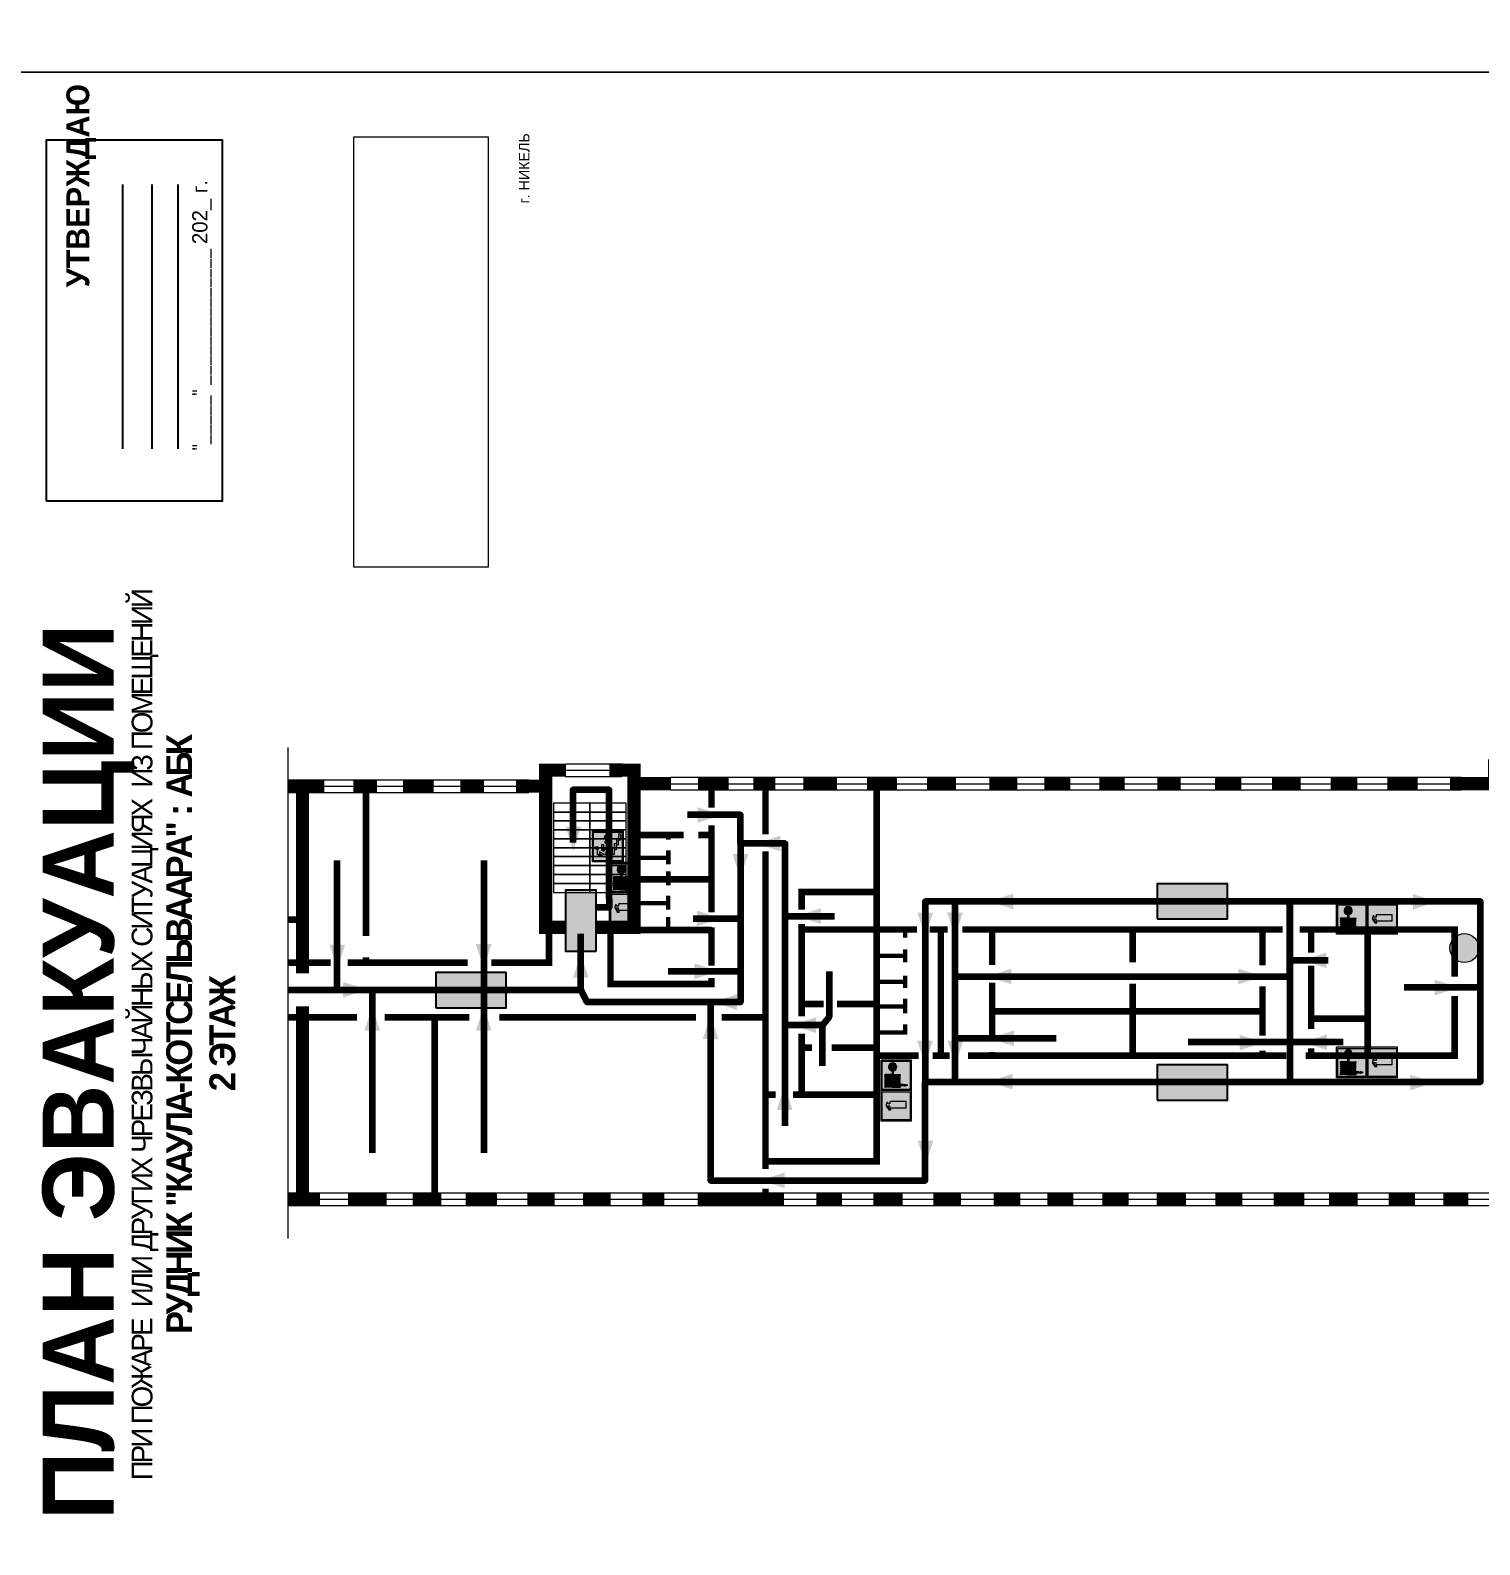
# Model space of a CAD drawing. Header units: millimetres. Extents: x 13114 to 67229, y 22859 to 38520.
# Drawn here: x 20960 to 21340.9, y 35166.2 to 35564.2 of the extents above; entities that cross this region are included whole.
import ezdxf

# ---------------------------------------------------------------- set-up
doc = ezdxf.new("R2010")
doc.units = ezdxf.units.MM
doc.layers.add('План_Штампы', color=7, linetype='Continuous')
doc.styles.add('обычный', font='arial.ttf')
picture_1 = doc.add_image_def('image1.jpg', size_in_pixel=(337, 105))

# ---------------------------------------------------------------- blocks, each defined once
blk = doc.blocks.new('A$C32E8229D')
at = {"true_color": 0xffffff}
blk.add_hatch(color=7, dxfattribs=at).paths.add_polyline_path([(0, 0), (0, -8), (16, -8), (16, 0)])
h = blk.add_hatch(color=126)
h.paths.add_polyline_path([(0.2, -0.2), (15.8, -0.2), (15.8, -7.8), (0.2, -7.8)])
h.paths.add_polyline_path([(13.49, -2.05), (12.08, -2.05), (11.37, -2.63, 0.162397), (11.29, -2.84), (11.29, -3.63), (10.35, -3.63), (10.35, -4.05), (11.68, -4.05), (11.68, -3.48), (12.26, -4.28), (11.29, -5.1), (11.29, -6.78), (11.85, -6.78), (11.85, -5.44), (12.8, -4.64), (12.8, -5.94), (14.46, -5.94), (14.46, -5.39), (13.45, -5.39), (13.45, -3.97), (12.46, -2.59), (13.15, -2.59), (13.69, -3.34), (14.18, -3)], flags=16)
h.paths.add_polyline_path([(10.74, -1.82, 1), (11.8, -1.82, 1)], flags=16)
h.paths.add_polyline_path([(9.39, -3.59), (5.99, -3.59), (6.56, -3.03), (5.91, -3.03), (5.1, -3.83), (5.91, -4.64), (6.56, -4.64), (5.99, -4.09), (9.39, -4.09)], flags=16)
h.paths.add_polyline_path([(4.29, -1.08), (1.72, -1.08), (1.72, -6.6), (4.29, -6.6)], flags=16)
at = {"color": 126}
blk.add_lwpolyline([(16, -8), (0, -8), (0, 0), (16, 0)], close=True, dxfattribs=at)
blk = doc.blocks.new('A$C7B8C2D5B')
at = {"lineweight": 0}
h = blk.add_hatch(color=5, dxfattribs=at)
h.dxf.hatch_style = 1
h.paths.add_polyline_path([(1.4, -3.02, 1), (-2.11, -3.02, 1)])
at = {"color": 5, "lineweight": 0}
blk.add_circle((-0.36, -3.02), 1.75, dxfattribs=at)
blk = doc.blocks.new('A$C7B4425F7')
at = {"true_color": 0xffffff}
blk.add_hatch(color=7, dxfattribs=at).paths.add_polyline_path([(0, 0), (-16, 0), (-16, -8), (0, -8)])
h = blk.add_hatch(color=126)
h.paths.add_polyline_path([(-0.2, -0.2), (-15.8, -0.2), (-15.8, -7.8), (-0.2, -7.8)])
h.paths.add_polyline_path([(-11.76, -2.03), (-11.76, -3.66), (-11.17, -3.66, -0.568275), (-11.17, -6.18), (-12.58, -6.18), (-12.58, -2.03)], flags=16)
h.paths.add_polyline_path([(-13.33, -4.12, -0.495768), (-13.59, -6.18), (-15.03, -6.18), (-15.03, -2.03), (-13.59, -2.03, -0.487973)], flags=16)
h.paths.add_polyline_path([(-10.25, -2.03), (-9.48, -2.03), (-9.48, -6.18), (-10.25, -6.18)], flags=16)
h.paths.add_polyline_path([(-13.84, -3.69), (-14.24, -3.69), (-14.24, -3.03), (-13.9, -3.03, -0.692621)], flags=0)
h.paths.add_polyline_path([(-9.15, -2.03), (-8.4, -2.03), (-8.04, -3.07), (-7.68, -2.03), (-6.93, -2.03), (-7.64, -4.1), (-6.93, -6.18), (-7.68, -6.18), (-8.04, -5.14), (-8.4, -6.18), (-9.15, -6.18), (-8.44, -4.1)], flags=16)
h.paths.add_polyline_path([(-11.76, -4.46), (-11.42, -4.46, -0.692621), (-11.36, -5.12), (-11.76, -5.12)], flags=0)
h.paths.add_polyline_path([(-13.9, -5.2), (-14.24, -5.2), (-14.24, -4.55), (-13.84, -4.55, -0.708038)], flags=0)
edge = h.paths.add_edge_path(flags=16)
edge.add_ellipse((-5.51, -4.08), major_axis=(0, 2.05), ratio=0.586184, start_angle=0, end_angle=360)
edge = h.paths.add_edge_path(flags=0)
edge.add_ellipse((-5.51, -4.08), major_axis=(0, 1.14), ratio=0.454828, start_angle=0, end_angle=360)
h.paths.add_polyline_path([(-4.13, -4.96, 0.377264), (-3.48, -4.52, 0.0555), (-3.16, -2.03), (-1.66, -2.03), (-1.66, -4.96), (-0.96, -4.96), (-0.96, -7.01), (-1.75, -7.01), (-1.75, -6.18), (-3.3, -6.18), (-3.3, -7.02), (-4.13, -7.02)], flags=16)
h.paths.add_polyline_path([(-2.73, -2.91), (-2.28, -2.91), (-2.28, -4.96), (-3.05, -4.96, 0.079136)], flags=0)
at = {"color": 126}
blk.add_lwpolyline([(-16, -8), (0, -8), (0, 0), (-16, 0)], close=True, dxfattribs=at)
blk = doc.blocks.new('вниз')
at = {"lineweight": 0, "true_color": 0xffffff}
h = blk.add_hatch(color=7, dxfattribs=at)
h.dxf.hatch_style = 1
h.paths.add_polyline_path([(40994.51, -4472.22), (40986.51, -4472.22), (40986.51, -4480.22), (40994.51, -4480.22)])
h.paths.add_polyline_path([(40994.31, -4472.42), (40994.31, -4480.01), (40986.71, -4480.01), (40986.71, -4472.42)], flags=16)
h.paths.add_polyline_path([(40988.43, -4473.53), (40989.43, -4473.53), (40990.19, -4473.96), (40990.19, -4474.6), (40991, -4474.6), (40991, -4475.06), (40989.73, -4475.06), (40989.73, -4474.46), (40989.3, -4475.18), (40990.17, -4475.7), (40990.17, -4477.11), (40989.63, -4477.11), (40989.63, -4476.01), (40988.94, -4475.59), (40988.94, -4476.46), (40988.94, -4476.46), (40987.47, -4476.46), (40987.26, -4476.46), (40987.26, -4475.92), (40988.4, -4475.92), (40988.4, -4475.2), (40989.1, -4473.99), (40988.66, -4473.99), (40988.24, -4474.7), (40987.86, -4474.47), (40988.41, -4473.56)], flags=0)
h.paths.add_polyline_path([(40990.55, -4473.29, -1), (40989.69, -4473.29, -1)], flags=0)
h.paths.add_polyline_path([(40988.85, -4476.89), (40988.85, -4477.43), (40990.1, -4477.43), (40990.1, -4477.99), (40991.34, -4477.99), (40991.34, -4478.54), (40992.59, -4478.54), (40992.59, -4479.09), (40993.83, -4479.09), (40993.83, -4479.52), (40992.17, -4479.52), (40992.17, -4478.97), (40990.91, -4478.97), (40990.91, -4478.41), (40989.68, -4478.41), (40989.68, -4477.86), (40988.43, -4477.86), (40988.43, -4477.31), (40987.6, -4477.31), (40987.18, -4477.31), (40987.18, -4476.89)], flags=0)
h.paths.add_polyline_path([(40991.61, -4475.33), (40993.12, -4476.2), (40992.9, -4475.27), (40993.48, -4475.6), (40993.83, -4476.88), (40992.56, -4477.22), (40991.97, -4476.88), (40992.9, -4476.61), (40991.38, -4475.74), (40991.58, -4475.39)], flags=0)
h.paths.add_polyline_path([(40990.19, -4473.96), (40989.43, -4473.53), (40988.43, -4473.53), (40988.41, -4473.56), (40987.86, -4474.47), (40988.24, -4474.7), (40988.66, -4473.99), (40989.1, -4473.99), (40988.4, -4475.2), (40988.4, -4475.92), (40987.26, -4475.92), (40987.26, -4476.46), (40987.47, -4476.46), (40988.94, -4476.46), (40988.94, -4476.27), (40988.94, -4475.59), (40989.63, -4476.01), (40989.63, -4477.11), (40990.17, -4477.11), (40990.17, -4475.7), (40989.3, -4475.18), (40989.73, -4474.46), (40989.73, -4475.06), (40991, -4475.06), (40991, -4474.6), (40990.19, -4474.6)], flags=0)
h.paths.add_polyline_path([(40990.55, -4473.29, 1), (40989.69, -4473.29, 1)], flags=0)
h.paths.add_polyline_path([(40991.61, -4475.33), (40991.58, -4475.39), (40991.38, -4475.74), (40992.9, -4476.61), (40991.97, -4476.88), (40992.56, -4477.22), (40993.83, -4476.88), (40993.48, -4475.6), (40992.9, -4475.27), (40993.12, -4476.2)], flags=0)
h.paths.add_polyline_path([(40990.1, -4477.43), (40988.85, -4477.43), (40988.85, -4476.89), (40987.18, -4476.89), (40987.18, -4477.31), (40987.6, -4477.31), (40988.43, -4477.31), (40988.43, -4477.86), (40989.68, -4477.86), (40989.68, -4478.41), (40990.91, -4478.41), (40990.91, -4478.97), (40992.17, -4478.97), (40992.17, -4479.52), (40993.83, -4479.52), (40993.83, -4479.09), (40992.59, -4479.09), (40992.59, -4478.54), (40991.34, -4478.54), (40991.34, -4477.99), (40990.1, -4477.99)], flags=0)
at = {"lineweight": 0}
h = blk.add_hatch(color=126, dxfattribs=at)
h.dxf.hatch_style = 1
h.paths.add_polyline_path([(40994.31, -4472.42), (40986.71, -4472.42), (40986.71, -4480.01), (40994.31, -4480.01)])
h.paths.add_polyline_path([(40988.43, -4473.53), (40989.43, -4473.53), (40990.19, -4473.96), (40990.19, -4474.6), (40991, -4474.6), (40991, -4475.06), (40989.73, -4475.06), (40989.73, -4474.46), (40989.3, -4475.18), (40990.17, -4475.7), (40990.17, -4477.11), (40989.63, -4477.11), (40989.63, -4476.01), (40988.94, -4475.59), (40988.94, -4476.46), (40988.94, -4476.46), (40987.47, -4476.46), (40987.26, -4476.46), (40987.26, -4475.92), (40988.4, -4475.92), (40988.4, -4475.2), (40989.1, -4473.99), (40988.66, -4473.99), (40988.24, -4474.7), (40987.86, -4474.47), (40988.41, -4473.56)], flags=16)
h.paths.add_polyline_path([(40990.55, -4473.29, -1), (40989.69, -4473.29, -1)], flags=16)
h.paths.add_polyline_path([(40988.85, -4476.89), (40988.85, -4477.43), (40990.1, -4477.43), (40990.1, -4477.99), (40991.34, -4477.99), (40991.34, -4478.54), (40992.59, -4478.54), (40992.59, -4479.09), (40993.83, -4479.09), (40993.83, -4479.52), (40992.17, -4479.52), (40992.17, -4478.97), (40990.91, -4478.97), (40990.91, -4478.41), (40989.68, -4478.41), (40989.68, -4477.86), (40988.43, -4477.86), (40988.43, -4477.31), (40987.6, -4477.31), (40987.18, -4477.31), (40987.18, -4476.89)], flags=16)
h.paths.add_polyline_path([(40991.61, -4475.33), (40993.12, -4476.2), (40992.9, -4475.27), (40993.48, -4475.6), (40993.83, -4476.88), (40992.56, -4477.22), (40991.97, -4476.88), (40992.9, -4476.61), (40991.38, -4475.74), (40991.58, -4475.39)], flags=16)
at = {"lineweight": 0, "true_color": 0xffffff}
h = blk.add_hatch(color=7, dxfattribs=at)
h.dxf.hatch_style = 1
h.paths.add_polyline_path([(40989.73, -4474.46), (40989.73, -4475.06), (40991, -4475.06), (40991, -4474.6), (40990.19, -4474.6), (40990.19, -4473.96), (40989.43, -4473.53), (40988.43, -4473.53), (40988.41, -4473.56), (40987.86, -4474.47), (40988.24, -4474.7), (40988.66, -4473.99), (40989.1, -4473.99), (40988.4, -4475.2), (40988.4, -4475.92), (40987.26, -4475.92), (40987.26, -4476.46), (40987.47, -4476.46), (40988.94, -4476.46), (40988.94, -4475.59), (40989.63, -4476.01), (40989.63, -4477.11), (40990.17, -4477.11), (40990.17, -4475.7), (40989.3, -4475.18)])
h.paths.add_polyline_path([(40989.69, -4473.29, 1), (40990.55, -4473.29, 1)])
h.paths.add_polyline_path([(40991.61, -4475.33), (40991.58, -4475.39), (40991.38, -4475.74), (40992.9, -4476.61), (40991.97, -4476.88), (40992.56, -4477.22), (40993.83, -4476.88), (40993.48, -4475.6), (40992.9, -4475.27), (40993.12, -4476.2)])
h.paths.add_polyline_path([(40990.1, -4477.43), (40988.85, -4477.43), (40988.85, -4476.89), (40987.18, -4476.89), (40987.18, -4477.31), (40987.6, -4477.31), (40988.43, -4477.31), (40988.43, -4477.86), (40989.68, -4477.86), (40989.68, -4478.41), (40990.91, -4478.41), (40990.91, -4478.97), (40992.17, -4478.97), (40992.17, -4479.52), (40993.83, -4479.52), (40993.83, -4479.09), (40992.59, -4479.09), (40992.59, -4478.54), (40991.34, -4478.54), (40991.34, -4477.99), (40990.1, -4477.99)])
at = {"color": 126, "lineweight": 0}
for points in [[(40986.51, -4472.22), (40994.51, -4472.22), (40994.51, -4480.22), (40986.51, -4480.22)], [(40986.71, -4472.42), (40994.31, -4472.42), (40994.31, -4480.01), (40986.71, -4480.01)]]:
    blk.add_lwpolyline(points, close=True, dxfattribs=at)
for points in [[(40987.6, -4477.31), (40987.18, -4477.31), (40987.18, -4476.89), (40988.85, -4476.89), (40988.85, -4477.43), (40990.1, -4477.43), (40990.1, -4477.99), (40991.34, -4477.99), (40991.34, -4478.54), (40992.59, -4478.54), (40992.59, -4479.09), (40993.83, -4479.09), (40993.83, -4479.52), (40992.17, -4479.52), (40992.17, -4478.97), (40990.91, -4478.97), (40990.91, -4478.41), (40989.68, -4478.41), (40989.68, -4477.86), (40988.43, -4477.86), (40988.43, -4477.31), (40987.6, -4477.31)], [(40987.47, -4476.46), (40987.26, -4476.46), (40987.26, -4475.92), (40988.4, -4475.92), (40988.4, -4475.2), (40989.1, -4473.99), (40988.66, -4473.99), (40988.24, -4474.7), (40987.86, -4474.47), (40988.41, -4473.56), (40988.43, -4473.53), (40989.43, -4473.53), (40990.19, -4473.96), (40990.19, -4474.6), (40991, -4474.6), (40991, -4475.06), (40989.73, -4475.06), (40989.73, -4474.46), (40989.3, -4475.18), (40990.17, -4475.7), (40990.17, -4477.11), (40989.63, -4477.11), (40989.63, -4476.01), (40988.94, -4475.59), (40988.94, -4476.46)], [(40987.47, -4476.46), (40988.94, -4476.46), (40988.94, -4476.27)], [(40991.58, -4475.39), (40991.38, -4475.74), (40992.9, -4476.61), (40991.97, -4476.88), (40992.56, -4477.22), (40993.83, -4476.88), (40993.48, -4475.6), (40992.9, -4475.27), (40993.12, -4476.2), (40991.61, -4475.33), (40991.58, -4475.39)]]:
    blk.add_lwpolyline(points, dxfattribs=at)
blk.add_circle((40990.12, -4473.29), 0.432, dxfattribs=at)
blk = doc.blocks.new('A$C3AD82952')
at = {"true_color": 0xf5f5ff}
h = blk.add_hatch(color=7, dxfattribs=at)
h.dxf.hatch_style = 1
h.paths.add_polyline_path([(8.21, 8.73, 0.414214), (7.89, 9.05), (7.22, 9.05), (7.22, 9.92), (7.59, 9.92, 1), (7.57, 10.36), (7.22, 10.36), (7.22, 10.6), (6.43, 10.6), (6.43, 10.36), (6.01, 10.36), (4.74, 9.59), (4.74, 8.69), (4.98, 8.73), (4.98, 9.26), (6.12, 9.91), (6.43, 9.91), (6.43, 9.05), (5.76, 9.05, 0.414214), (5.44, 8.73), (5.44, 2.2), (8.21, 2.2)], flags=0)
h.paths.add_polyline_path([(12.8, 12.8), (0, 12.8), (0, 0), (12.8, 0)])
h.paths.add_polyline_path([(0.51, 12.29), (12.29, 12.29), (12.29, 0.51), (0.51, 0.51)], flags=16)
h.paths.add_polyline_path([(4.74, 9.59), (6.01, 10.36), (6.43, 10.36), (6.43, 10.6), (7.22, 10.6), (7.22, 10.36), (7.59, 10.36, -0.94586), (7.59, 9.92), (7.22, 9.92), (7.22, 9.05), (7.89, 9.05, -0.414214), (8.21, 8.73), (8.21, 2.2), (5.44, 2.2), (5.44, 8.73, -0.414214), (5.76, 9.05), (6.43, 9.05), (6.43, 9.91), (6.12, 9.91), (4.98, 9.26), (4.98, 8.73), (4.74, 8.69)], flags=0)
h = blk.add_hatch(color=242)
h.dxf.hatch_style = 1
h.paths.add_polyline_path([(12.29, 12.29), (0.51, 12.29), (0.51, 0.51), (12.29, 0.51)])
h.paths.add_polyline_path([(4.74, 8.69), (4.74, 9.59), (6.01, 10.36), (6.43, 10.36), (6.43, 10.6), (7.22, 10.6), (7.22, 10.36), (7.59, 10.36, -0.94586), (7.59, 9.92), (7.22, 9.92), (7.22, 9.05), (7.89, 9.05, -0.414214), (8.21, 8.73), (8.21, 2.2), (5.44, 2.2), (5.44, 8.73, -0.414214), (5.76, 9.05), (6.43, 9.05), (6.43, 9.91), (6.12, 9.91), (4.98, 9.26), (4.98, 8.73)], flags=16)
h = blk.add_hatch(color=7, dxfattribs=at)
h.dxf.hatch_style = 1
h.paths.add_polyline_path([(8.21, 8.73, 0.414214), (7.89, 9.05), (7.22, 9.05), (7.22, 9.92), (7.59, 9.92, 1), (7.57, 10.36), (7.22, 10.36), (7.22, 10.6), (6.43, 10.6), (6.43, 10.36), (6.01, 10.36), (4.74, 9.59), (4.74, 8.69), (4.98, 8.73), (4.98, 9.26), (6.12, 9.91), (6.43, 9.91), (6.43, 9.05), (5.76, 9.05, 0.414214), (5.44, 8.73), (5.44, 2.2), (8.21, 2.2)])
at = {"color": 242, "lineweight": 5}
for p, q in [((0, 0), (0, 12.8)), ((0, 12.8), (12.8, 12.8)), ((12.8, 0), (12.8, 12.8)), ((6.01, 10.36), (4.74, 9.59)), ((4.74, 9.59), (4.74, 8.69)), ((4.74, 8.69), (4.98, 8.73)), ((4.98, 9.26), (6.12, 9.91)), ((4.98, 8.73), (4.98, 9.26)), ((5.44, 2.2), (5.44, 8.73)), ((5.76, 9.05), (6.43, 9.05)), ((6.01, 10.36), (6.43, 10.36)), ((6.12, 9.91), (6.43, 9.91)), ((7.22, 10.6), (6.43, 10.6)), ((6.43, 10.6), (6.43, 10.36)), ((6.43, 9.91), (6.43, 9.05)), ((7.22, 10.36), (7.22, 10.6)), ((7.59, 10.36), (7.22, 10.36)), ((7.22, 9.05), (7.22, 9.92)), ((7.59, 9.92), (7.22, 9.92)), ((7.89, 9.05), (7.22, 9.05)), ((8.21, 2.2), (8.21, 8.73)), ((0, 0), (12.8, 0)), ((5.44, 2.2), (8.21, 2.2))]:
    blk.add_line(p, q, dxfattribs=at)
blk.add_lwpolyline([(0.51, 12.29), (12.29, 12.29), (12.29, 0.51), (0.51, 0.51)], close=True, dxfattribs=at)
for centre, radius, start, end in [((5.76, 8.73), 0.32, 90, 180), ((7.58, 10.14), 0.223, 273.18746, 86.81254), ((7.89, 8.73), 0.32, 0, 90)]:
    blk.add_arc(centre, radius, start, end, dxfattribs=at)
blk = doc.blocks.new('A$C37112FD5')
at = {"true_color": 0xf5f5ff}
h = blk.add_hatch(color=7, dxfattribs=at)
h.dxf.hatch_style = 1
h.paths.add_polyline_path([(12.8, -7.4), (0, -7.4), (0, -20.2), (12.8, -20.2)])
h.paths.add_polyline_path([(12.29, -7.91), (12.29, -19.69), (0.51, -19.69), (0.51, -7.91)], flags=16)
h.paths.add_polyline_path([(4.98, -9.04, -0.42597), (5.17, -9.22), (5.17, -12.25), (5.17, -15.29, -0.432244), (4.98, -15.47), (4.83, -15.47, -0.42597), (4.64, -15.29), (4.64, -12.25), (4.64, -9.22, -0.432244), (4.83, -9.04)], flags=0)
h.paths.add_polyline_path([(4.28, -9.22), (4.28, -12.25), (4.28, -15.29, -0.432244), (4.09, -15.47), (3.94, -15.47, -0.42597), (3.75, -15.29), (3.75, -12.25), (3.75, -9.22, -0.432244), (3.94, -9.04), (4.09, -9.04, -0.42597)], flags=0)
h.paths.add_polyline_path([(5.72, -9.04), (5.87, -9.04, -0.42597), (6.06, -9.22), (6.06, -12.25), (6.06, -15.29, -0.432244), (5.87, -15.47), (5.72, -15.47, -0.42597), (5.53, -15.29), (5.53, -12.25), (5.53, -9.22, -0.432244)], flags=0)
h.paths.add_polyline_path([(6.42, -8.9), (6.5, -8.9, -0.42597), (6.69, -9.08), (6.69, -12.03), (8.21, -12.03, -15.824349), (8.21, -12.47), (6.69, -12.47), (6.69, -15.42, -0.432244), (6.5, -15.6), (6.42, -15.6)], flags=0)
h.paths.add_polyline_path([(3.39, -9.22), (3.39, -12.25), (3.39, -15.29, -0.432244), (3.2, -15.47), (3.05, -15.47, -0.42597), (2.85, -15.29), (2.85, -12.25), (2.85, -9.22, -0.432244), (3.05, -9.04), (3.2, -9.04, -0.42597)], flags=0)
h.paths.add_polyline_path([(2.5, -9.22), (2.5, -16.71), (1.96, -16.71), (1.96, -9.22, -0.432244), (2.15, -9.04), (2.31, -9.04, -0.42597)], flags=0)
h.paths.add_polyline_path([(1.61, -8.9), (1.61, -15.6), (1.57, -15.6, -0.42597), (1.37, -15.42), (1.37, -12.03), (1.37, -9.09, -0.432244), (1.57, -8.9)], flags=0)
h.paths.add_polyline_path([(9.76, -10.81), (9.76, -12.03), (8.49, -12.03, -0.336371)], flags=0)
h.paths.add_polyline_path([(8.49, -12.47), (9.76, -12.47), (9.76, -13.7, -0.336371)], flags=0)
h.paths.add_polyline_path([(10.11, -10.81, -0.336371), (11.38, -12.03), (10.11, -12.03)], flags=0)
h.paths.add_polyline_path([(10.11, -12.47), (11.38, -12.47, -0.336371), (10.11, -13.7)], flags=0)
h.paths.add_polyline_path([(2.5, -16.84), (2.5, -17.05), (1.97, -17.05), (1.97, -16.84)], flags=0)
h.paths.add_polyline_path([(2.5, -17.24, -0.033778), (2.24, -18.6, -0.033778), (1.97, -17.24)], flags=0)
h = blk.add_hatch(color=242)
h.dxf.hatch_style = 1
h.paths.add_polyline_path([(12.29, -7.91), (0.51, -7.91), (0.51, -19.69), (12.29, -19.69)])
h.paths.add_polyline_path([(6.42, -15.6), (6.42, -8.9), (6.5, -8.9, -0.42597), (6.69, -9.08), (6.69, -12.03), (8.21, -12.03, -15.824349), (8.21, -12.47), (6.69, -12.47), (6.69, -15.42, -0.432244), (6.5, -15.6)], flags=16)
h.paths.add_polyline_path([(5.87, -15.47), (5.72, -15.47, -0.42597), (5.53, -15.29), (5.53, -12.25), (5.53, -9.22, -0.432244), (5.72, -9.04), (5.87, -9.04, -0.42597), (6.06, -9.22), (6.06, -12.25), (6.06, -15.29, -0.432244)], flags=16)
h.paths.add_polyline_path([(4.98, -15.47), (4.83, -15.47, -0.42597), (4.64, -15.29), (4.64, -12.25), (4.64, -9.22, -0.432244), (4.83, -9.04), (4.98, -9.04, -0.42597), (5.17, -9.22), (5.17, -12.25), (5.17, -15.29, -0.432244)], flags=16)
h.paths.add_polyline_path([(4.09, -15.47), (3.94, -15.47, -0.42597), (3.75, -15.29), (3.75, -12.25), (3.75, -9.22, -0.432244), (3.94, -9.04), (4.09, -9.04, -0.42597), (4.28, -9.22), (4.28, -12.25), (4.28, -15.29, -0.432244)], flags=16)
h.paths.add_polyline_path([(3.2, -15.47), (3.05, -15.47, -0.42597), (2.85, -15.29), (2.85, -12.25), (2.85, -9.22, -0.432244), (3.05, -9.04), (3.2, -9.04, -0.42597), (3.39, -9.22), (3.39, -12.25), (3.39, -15.29, -0.432244)], flags=16)
h.paths.add_polyline_path([(2.5, -17.05), (1.97, -17.05), (1.97, -16.84), (2.5, -16.84)], flags=16)
h.paths.add_polyline_path([(2.5, -17.24, -0.033778), (2.24, -18.6, -0.033778), (1.97, -17.24)], flags=16)
h.paths.add_polyline_path([(2.5, -16.71), (1.96, -16.71), (1.96, -9.22, -0.432244), (2.15, -9.04), (2.31, -9.04, -0.42597), (2.5, -9.22)], flags=16)
h.paths.add_polyline_path([(1.61, -15.6), (1.57, -15.6, -0.42597), (1.37, -15.42), (1.37, -12.03), (1.37, -9.09, -0.432244), (1.57, -8.9), (1.61, -8.9)], flags=16)
h.paths.add_polyline_path([(8.49, -12.47), (9.76, -12.47), (9.76, -13.7, -0.336371)], flags=0)
h.paths.add_polyline_path([(10.11, -13.7), (10.11, -12.47), (11.38, -12.47, -0.336371)], flags=0)
h.paths.add_polyline_path([(8.49, -12.03, -0.336371), (9.76, -10.81), (9.76, -12.03)], flags=0)
h.paths.add_polyline_path([(10.11, -12.03), (10.11, -10.81, -0.336371), (11.38, -12.03)], flags=0)
h = blk.add_hatch(color=7, dxfattribs=at)
h.dxf.hatch_style = 1
h.paths.add_polyline_path([(1.61, -8.9), (1.57, -8.9, 0.432244), (1.37, -9.09), (1.37, -12.03), (1.37, -15.42, 0.42597), (1.57, -15.6), (1.61, -15.6)])
h.paths.add_polyline_path([(2.5, -9.22, 0.42597), (2.31, -9.04), (2.15, -9.04, 0.432244), (1.96, -9.22), (1.96, -16.71), (2.5, -16.71)])
h.paths.add_polyline_path([(2.5, -16.84), (1.97, -16.84), (1.97, -17.05), (2.5, -17.05)])
h.paths.add_polyline_path([(2.5, -17.24), (1.97, -17.24, 0.033778), (2.24, -18.6, 0.033778)])
h.paths.add_polyline_path([(3.39, -12.25), (3.39, -9.22, 0.42597), (3.2, -9.04), (3.05, -9.04, 0.432244), (2.85, -9.22), (2.85, -12.25), (2.85, -15.29, 0.42597), (3.05, -15.47), (3.2, -15.47, 0.432244), (3.39, -15.29)])
h.paths.add_polyline_path([(4.28, -12.25), (4.28, -9.22, 0.42597), (4.09, -9.04), (3.94, -9.04, 0.432244), (3.75, -9.22), (3.75, -12.25), (3.75, -15.29, 0.42597), (3.94, -15.47), (4.09, -15.47, 0.432244), (4.28, -15.29)])
h.paths.add_polyline_path([(5.17, -12.25), (5.17, -9.22, 0.42597), (4.98, -9.04), (4.83, -9.04, 0.432244), (4.64, -9.22), (4.64, -12.25), (4.64, -15.29, 0.42597), (4.83, -15.47), (4.98, -15.47, 0.432244), (5.17, -15.29)])
h.paths.add_polyline_path([(6.06, -12.25), (6.06, -9.22, 0.42597), (5.87, -9.04), (5.72, -9.04, 0.432244), (5.53, -9.22), (5.53, -12.25), (5.53, -15.29, 0.42597), (5.72, -15.47), (5.87, -15.47, 0.432244), (6.06, -15.29)])
h.paths.add_polyline_path([(6.69, -12.47), (8.21, -12.47, 15.824349), (8.21, -12.03), (6.69, -12.03), (6.69, -9.08, 0.42597), (6.5, -8.9), (6.42, -8.9), (6.42, -15.6), (6.5, -15.6, 0.432244), (6.69, -15.42)])
h.paths.add_polyline_path([(8.49, -12.47), (9.76, -12.47), (9.76, -13.7, -0.336371)], flags=16)
h.paths.add_polyline_path([(8.49, -12.03, -0.336371), (9.76, -10.81), (9.76, -12.03)], flags=16)
h.paths.add_polyline_path([(10.11, -12.47), (11.38, -12.47, -0.336371), (10.11, -13.7)], flags=16)
h.paths.add_polyline_path([(10.11, -12.03), (10.11, -10.81, -0.336371), (11.38, -12.03)], flags=16)
h = blk.add_hatch(color=242)
h.dxf.hatch_style = 1
h.paths.add_polyline_path([(9.76, -10.81, 0.336371), (8.49, -12.03), (9.76, -12.03)])
h.paths.add_polyline_path([(10.11, -10.81), (10.11, -12.03), (11.38, -12.03, 0.336371)])
h.paths.add_polyline_path([(11.38, -12.47), (10.11, -12.47), (10.11, -13.7, 0.336371)])
h.paths.add_polyline_path([(9.76, -12.47), (8.49, -12.47, 0.336371), (9.76, -13.7)])
at = {"color": 242, "lineweight": 5}
for p, q in [((0, -20.2), (0, -7.4)), ((0, -7.4), (12.8, -7.4)), ((1.37, -12.03), (1.37, -9.08)), ((1.37, -12.03), (1.37, -15.42)), ((1.57, -8.9), (1.61, -8.9)), ((1.61, -8.9), (1.61, -15.6)), ((1.96, -16.71), (1.96, -9.22)), ((2.15, -9.04), (2.31, -9.04)), ((2.5, -16.71), (2.5, -9.22)), ((2.85, -12.25), (2.85, -9.22)), ((2.85, -12.25), (2.85, -15.29)), ((3.05, -9.04), (3.2, -9.04)), ((3.39, -12.25), (3.39, -9.22)), ((3.39, -12.25), (3.39, -15.29)), ((3.75, -12.25), (3.75, -9.22)), ((3.75, -12.25), (3.75, -15.29)), ((3.94, -9.04), (4.09, -9.04)), ((4.28, -12.25), (4.28, -9.22)), ((4.28, -12.25), (4.28, -15.29)), ((4.64, -12.25), (4.64, -9.22)), ((4.64, -12.25), (4.64, -15.29)), ((4.83, -9.04), (4.98, -9.04)), ((5.17, -12.25), (5.17, -9.22)), ((5.17, -12.25), (5.17, -15.29)), ((5.53, -12.25), (5.53, -9.22)), ((5.53, -12.25), (5.53, -15.29)), ((5.72, -9.04), (5.87, -9.04)), ((6.06, -12.25), (6.06, -9.22)), ((6.06, -12.25), (6.06, -15.29)), ((6.42, -8.9), (6.42, -15.6)), ((6.5, -8.9), (6.42, -8.9)), ((6.69, -12.03), (6.69, -9.08)), ((8.21, -12.03), (6.69, -12.03)), ((8.21, -12.47), (6.69, -12.47)), ((6.69, -12.47), (6.69, -15.42)), ((9.76, -12.03), (8.49, -12.03)), ((9.76, -12.47), (8.49, -12.47)), ((9.76, -10.81), (9.76, -12.03)), ((9.76, -12.47), (9.76, -13.7)), ((10.11, -10.81), (10.11, -12.03)), ((11.38, -12.03), (10.11, -12.03)), ((11.38, -12.47), (10.11, -12.47)), ((10.11, -12.47), (10.11, -13.7)), ((12.8, -20.2), (12.8, -7.4)), ((1.57, -15.6), (1.61, -15.6)), ((1.96, -16.71), (2.5, -16.71)), ((1.97, -16.84), (2.5, -16.84)), ((1.97, -17.05), (1.97, -16.84)), ((2.5, -17.05), (1.97, -17.05)), ((1.97, -17.24), (2.5, -17.24)), ((2.5, -16.84), (2.5, -17.05)), ((3.05, -15.47), (3.2, -15.47)), ((3.94, -15.47), (4.09, -15.47)), ((4.83, -15.47), (4.98, -15.47)), ((5.72, -15.47), (5.87, -15.47)), ((6.42, -15.6), (6.5, -15.6)), ((0, -20.2), (12.8, -20.2))]:
    blk.add_line(p, q, dxfattribs=at)
blk.add_lwpolyline([(0.51, -7.91), (12.29, -7.91), (12.29, -19.69), (0.51, -19.69)], close=True, dxfattribs=at)
for centre, radius, start, end in [((1.56, -9.09), 0.182, 87.10267, 180.60715), ((2.15, -9.22), 0.182, 87.10267, 180.60715), ((2.32, -9.22), 0.182, 359.39285, 92.89733), ((3.04, -9.22), 0.182, 87.10267, 180.60715), ((3.21, -9.22), 0.182, 359.39285, 92.89733), ((3.93, -9.22), 0.182, 87.10267, 180.60715), ((4.1, -9.22), 0.182, 359.39285, 92.89733), ((4.82, -9.22), 0.182, 87.10267, 180.60715), ((4.99, -9.22), 0.182, 359.39285, 92.89733), ((5.71, -9.22), 0.182, 87.10267, 180.60715), ((5.88, -9.22), 0.182, 359.39285, 92.89733), ((6.51, -9.09), 0.182, 359.39285, 92.89733), ((9.93, -12.25), 1.74, 187.23185, 172.76815), ((9.93, -12.25), 1.46, 96.99266, 171.35851), ((9.93, -12.25), 1.46, 188.64149, 263.00734), ((9.93, -12.25), 1.46, 8.64149, 83.00734), ((9.93, -12.25), 1.46, 276.99266, 351.35851), ((1.56, -15.42), 0.182, 179.39285, 272.89733), ((12.17, -15.98), 10.27, 187.04098, 194.7793), ((-7.7, -15.98), 10.27, 345.2207, 352.95902), ((3.04, -15.29), 0.182, 179.39285, 272.89733), ((3.21, -15.29), 0.182, 267.10267, 0.60715), ((3.93, -15.29), 0.182, 179.39285, 272.89733), ((4.1, -15.29), 0.182, 267.10267, 0.60715), ((4.82, -15.29), 0.182, 179.39285, 272.89733), ((4.99, -15.29), 0.182, 267.10267, 0.60715), ((5.71, -15.29), 0.182, 179.39285, 272.89733), ((5.88, -15.29), 0.182, 267.10267, 0.60715), ((6.51, -15.42), 0.182, 267.10267, 0.60715)]:
    blk.add_arc(centre, radius, start, end, dxfattribs=at)

msp = doc.modelspace()

# ---------------------------------------------------------------- linework, layer by layer
at = {"color": 5, "lineweight": 0}
for points in [[(20946.69, 35553.23), (21546.69, 35553.23), (21546.69, 35948.23), (20946.69, 35948.23)], [(20946.69, 35158.23), (21546.69, 35158.23), (21546.69, 35553.23), (20946.69, 35553.23)]]:
    msp.add_lwpolyline(points, close=True, dxfattribs=at)
msp.add_lwpolyline([(20964.28, 35440.45), (20964.28, 35535.45), (21010.48, 35535.45), (21010.48, 35440.45)], close=True)
for points in [[(20984.33, 35454.2), (20984.33, 35523.73)], [(20992.09, 35454.2), (20992.09, 35523.73)], [(20998.88, 35454.2), (20998.88, 35523.73)]]:
    msp.add_lwpolyline(points)
at = {"lineweight": 0}
for points in [[(21027.83, 35246.73), (21027.83, 35375.74)], [(21100.58, 35368.08), (21115.49, 35368.08)], [(21100.72, 35371.46), (21115.63, 35371.46)], [(21100.79, 35369.77), (21115.7, 35369.77)], [(21027.83, 35367.23), (21091.14, 35367.23)], [(21027.83, 35365.59), (21091.23, 35365.59)], [(21128.22, 35364.58), (21336.05, 35364.58)], [(21128.26, 35367.92), (21336.1, 35367.92)], [(21128.38, 35366.23), (21336.21, 35366.23)], [(21027.83, 35363.92), (21091.03, 35363.92)], [(21027.83, 35258.7), (21363.29, 35258.7)], [(21027.83, 35257.01), (21363.49, 35257.01)], [(21027.83, 35255.36), (21363.42, 35255.36)]]:
    msp.add_lwpolyline(points, dxfattribs=at)
for points, const_width in [([(21352.22, 35370.9), (21344.76, 35370.9), (21344.76, 35366.23), (21333.04, 35366.23)], 3.46), ([(21100.79, 35369.77), (21095.44, 35369.77), (21095.44, 35365.59), (21087.69, 35365.59)], 3.46), ([(21128.38, 35366.23), (21118.67, 35366.23), (21118.67, 35369.77), (21112.17, 35369.77)], 3.46), ([(21037.27, 35365.59), (21027.83, 35365.59)], 3.46), ([(21031.57, 35316.37), (21031.57, 35365.59)], 3.46), ([(21051.14, 35365.59), (21044.94, 35365.59)], 3.46), ([(21048.24, 35326.21), (21048.24, 35365.34)], 1.73), ([(21065.99, 35365.59), (21057.99, 35365.59)], 3.46), ([(21079.21, 35365.59), (21073.01, 35365.59)], 3.46), ([(21095.44, 35365.59), (21095.44, 35328.5), (21100.95, 35328.5)], 3.46), ([(21108.96, 35328.5), (21118.67, 35328.5), (21118.67, 35366.23)], 3.46), ([(21143.56, 35366.23), (21135.46, 35366.23)], 3.46), ([(21139.03, 35359.94), (21139.03, 35365.49)], 1.73), ([(21155.77, 35366.23), (21150.02, 35366.23)], 3.46), ([(21153.22, 35266.97), (21182.42, 35266.97), (21182.42, 35365.74)], 1.73), ([(21153.22, 35352.93), (21153.22, 35365.3)], 1.73), ([(21171.98, 35366.23), (21163.16, 35366.23)], 3.46), ([(21187.78, 35366.23), (21179.88, 35366.23)], 3.46), ([(21203.27, 35366.23), (21195.68, 35366.23)], 3.46), ([(21219.39, 35366.23), (21211.99, 35366.23)], 3.46), ([(21233.34, 35366.23), (21226.47, 35366.23)], 3.46), ([(21247.62, 35366.23), (21240.96, 35366.23)], 3.46), ([(21262.31, 35366.23), (21256.2, 35366.23)], 3.46), ([(21278.23, 35366.23), (21271.3, 35366.23)], 3.46), ([(21293.85, 35366.23), (21286.3, 35366.23)], 3.46), ([(21308.74, 35366.23), (21301.71, 35366.23)], 3.46), ([(21324.54, 35366.23), (21316.6, 35366.23)], 3.46), ([(21139.03, 35332.44), (21139.03, 35355.31)], 1.73), ([(21131.67, 35352.76), (21119.5, 35352.76)], 1.73), ([(21127.69, 35351.49), (21127.69, 35352.78)], 1.16), ([(21139.03, 35352.76), (21135.6, 35352.76)], 1.73), ([(21127.69, 35345.07), (21127.69, 35348.72)], 1.16), ([(21153.22, 35304.82), (21153.22, 35348.42)], 1.73), ([(21127.69, 35346.77), (21120.13, 35346.77)], 1.16), ([(21139.03, 35341.13), (21119.1, 35341.13)], 1.73), ([(21127.69, 35339.52), (21127.69, 35343.17)], 1.16), ([(21127.65, 35333.12), (21127.65, 35336.77)], 1.16), ([(21162.71, 35333.13), (21162.71, 35337.78), (21182.42, 35337.78)], 1.73), ([(21127.65, 35334.82), (21120.09, 35334.82)], 1.16), ([(21027.83, 35330.5), (21030.92, 35330.5)], 1.73), ([(21081.22, 35319.19), (21096.32, 35319.19), (21096.32, 35327.86)], 1.73), ([(21108.96, 35327.77), (21139.03, 35327.77)], 1.73), ([(21112.49, 35327.92), (21112.49, 35313.58), (21139.03, 35313.58), (21139.03, 35315.18)], 1.73), ([(21127.65, 35327.95), (21127.65, 35331.22)], 1.16), ([(21139.03, 35318.41), (21139.03, 35328.52)], 1.73), ([(21162.71, 35305.07), (21162.71, 35329.34)], 1.73), ([(21162.71, 35327.92), (21193, 35327.92)], 1.73), ([(21196.34, 35327.92), (21201.1, 35327.92)], 1.73), ([(21199.28, 35327.92), (21199.28, 35294.77)], 1.73), ([(21204.91, 35327.92), (21289.08, 35327.92)], 1.73), ([(21212.76, 35327.92), (21212.76, 35318.56)], 1.73), ([(21249.71, 35327.92), (21249.71, 35319.28)], 1.73), ([(21283.79, 35327.92), (21283.79, 35318.47)], 1.73), ([(21293.58, 35327.92), (21334.28, 35327.92), (21334.28, 35315.48)], 1.73), ([(21296.58, 35327.92), (21296.58, 35321.79)], 1.73), ([(21311.45, 35327.92), (21311.45, 35294.77)], 1.73), ([(21189.93, 35325.75), (21189.93, 35327.5)], 1.16), ([(21048.24, 35319.19), (21048.24, 35320.62)], 1.73), ([(21189.93, 35320.99), (21182.61, 35320.99)], 1.16), ([(21189.93, 35319.31), (21189.93, 35322.73)], 1.16), ([(21027.83, 35319.19), (21032.29, 35319.19)], 1.73), ([(21032.29, 35319.19), (21038.96, 35319.19)], 1.73), ([(21043.47, 35319.19), (21074.99, 35319.19)], 1.73), ([(21189.93, 35312.54), (21189.93, 35315.82)], 1.16), ([(21296.58, 35318.42), (21296.58, 35301.77)], 1.73), ([(21189.93, 35314.15), (21182.68, 35314.15)], 1.16), ([(21212.76, 35300.05), (21212.76, 35313.97)], 1.73), ([(21212.76, 35306.4), (21283.79, 35306.4), (21283.79, 35312.94)], 1.73), ([(21249.71, 35294.77), (21249.71, 35313.66)], 1.73), ([(21031.57, 35257.01), (21031.57, 35307.71)], 3.46), ([(21162.71, 35308.31), (21168.46, 35308.31)], 1.73), ([(21182.42, 35308.31), (21171.98, 35308.31)], 1.73), ([(21189.93, 35305.89), (21189.93, 35309.72)], 1.16), ([(21334.28, 35310.44), (21334.28, 35294.77), (21295.11, 35294.77)], 1.73), ([(21027.83, 35304.82), (21045.87, 35304.82)], 1.73), ([(21053.17, 35304.82), (21075.4, 35304.82)], 1.73), ([(21066.3, 35304.82), (21066.3, 35256.39)], 1.73), ([(21083.28, 35304.82), (21134.93, 35304.82)], 1.73), ([(21141.66, 35304.82), (21153.22, 35304.82), (21153.22, 35264.95)], 1.73), ([(21189.93, 35307.71), (21182.61, 35307.71)], 1.16), ([(21283.79, 35306.4), (21283.79, 35300)], 1.73), ([(21296.58, 35304.45), (21311.45, 35304.45)], 1.73), ([(21162.71, 35284.5), (21162.71, 35300.51)], 1.73), ([(21182.35, 35300.86), (21189.93, 35300.86), (21189.93, 35303.01)], 1.16), ([(21162.71, 35296.86), (21165.42, 35296.86)], 1.73), ([(21182.42, 35296.86), (21170.61, 35296.86)], 1.73), ([(21212.76, 35294.77), (21212.76, 35295.74)], 1.73), ([(21283.79, 35294.77), (21283.79, 35296.06)], 1.73), ([(21296.58, 35294.77), (21296.58, 35296.72)], 1.73), ([(21193.44, 35294.77), (21182.42, 35294.77)], 1.73), ([(21201.64, 35294.77), (21197.12, 35294.77)], 1.73), ([(21290.09, 35294.77), (21206.42, 35294.77)], 1.73), ([(21153.22, 35284.5), (21155.91, 35284.5)], 1.73), ([(21160.43, 35284.5), (21182.42, 35284.5)], 1.73), ([(21153.22, 35259.79), (21153.22, 35257.18)], 1.73), ([(21027.83, 35257.01), (21036.17, 35257.01)], 3.46), ([(21043.49, 35257.01), (21053.7, 35257.01)], 3.46), ([(21060.51, 35257.01), (21068, 35257.01)], 3.46), ([(21074.47, 35257.01), (21082.63, 35257.01)], 3.46), ([(21090.63, 35257.01), (21097.79, 35257.01)], 3.46), ([(21105.26, 35257.01), (21112.52, 35257.01)], 3.46), ([(21120.85, 35257.01), (21126.62, 35257.01)], 3.46), ([(21135.37, 35257.01), (21158.08, 35257.01)], 3.46), ([(21166.55, 35257.01), (21173.27, 35257.01)], 3.46), ([(21181.54, 35257.01), (21189.21, 35257.01)], 3.46), ([(21197.28, 35257.01), (21204.55, 35257.01)], 3.46), ([(21213.13, 35257.01), (21220.19, 35257.01)], 3.46), ([(21227.25, 35257.01), (21234.09, 35257.01)], 3.46), ([(21241.69, 35257.01), (21248.66, 35257.01)], 3.46), ([(21255.96, 35257.01), (21263.7, 35257.01)], 3.46), ([(21271.43, 35257.01), (21278.52, 35257.01)], 3.46), ([(21286.69, 35257.01), (21294.75, 35257.01)], 3.46), ([(21301.29, 35257.01), (21308.81, 35257.01)], 3.46), ([(21316.91, 35257.01), (21323.88, 35257.01)], 3.46), ([(21331.27, 35257.01), (21337.86, 35257.01)], 3.46)]:
    msp.add_lwpolyline(points, dxfattribs=dict(at, const_width=const_width))
at = {"color": 126, "lineweight": 100, "true_color": 0x008754}
for points in [[(21112.14, 35335.99), (21112.14, 35364.61), (21102.59, 35364.61), (21102.59, 35350.78)], [(21146.63, 35350.5), (21146.63, 35358.03), (21132.74, 35358.03)], [(21158.34, 35276.3), (21158.34, 35350.5), (21146.63, 35350.5), (21146.63, 35308.82), (21106.37, 35308.82), (21104.7, 35312.06)], [(21040.7, 35312.06), (21040.7, 35346.06)], [(21079.17, 35346.06), (21079.17, 35269.22)], [(21112.14, 35335.99), (21112.14, 35333.72), (21108.7, 35333.72)], [(21138.8, 35308.82), (21138.8, 35308.82), (21138.8, 35261.99), (21195.19, 35261.99), (21195.19, 35287.91), (21341.06, 35287.91), (21341.06, 35335.29), (21195.19, 35335.29), (21195.19, 35287.91)], [(21203.07, 35287.91), (21203.07, 35335.29)], [(21203.07, 35315.54), (21290.98, 35315.54), (21290.98, 35335.29), (21290.98, 35287.91)], [(21134.25, 35330.83), (21146.54, 35330.83)], [(21158.34, 35331.42), (21171.36, 35331.42)], [(21027.83, 35312.06), (21104.7, 35312.06), (21104.7, 35326.75)], [(21127.6, 35316.94), (21146.63, 35316.94)], [(21169.93, 35316.9), (21169.93, 35304.97), (21168.21, 35302.75)], [(21290.98, 35319.82), (21301.03, 35319.82)], [(21341.06, 35312.69), (21321.01, 35312.69)], [(21049.86, 35312.06), (21049.86, 35269.22)], [(21168.21, 35292.12), (21168.21, 35302.75), (21158.34, 35302.75)], [(21229.59, 35299.31), (21203.07, 35299.31)], [(21304.99, 35298.27), (21264.27, 35298.27)]]:
    msp.add_lwpolyline(points, dxfattribs=at)
at = {"lineweight": 0}
for points in [[(21097.51, 35358.79), (21107.05, 35358.79), (21107.05, 35361.14), (21097.51, 35361.14)], [(21107.05, 35358.79), (21116.6, 35358.79), (21116.6, 35361.14), (21107.05, 35361.14)], [(21097.51, 35356.44), (21107.05, 35356.44), (21107.05, 35358.79), (21097.51, 35358.79)], [(21097.51, 35354.1), (21107.05, 35354.1), (21107.05, 35356.44), (21097.51, 35356.44)], [(21107.05, 35356.44), (21116.6, 35356.44), (21116.6, 35358.79), (21107.05, 35358.79)], [(21107.05, 35354.1), (21116.6, 35354.1), (21116.6, 35356.44), (21107.05, 35356.44)], [(21097.51, 35351.75), (21107.05, 35351.75), (21107.05, 35354.1), (21097.51, 35354.1)], [(21107.05, 35351.75), (21116.6, 35351.75), (21116.6, 35354.1), (21107.05, 35354.1)], [(21097.51, 35349.41), (21107.05, 35349.41), (21107.05, 35351.75), (21097.51, 35351.75)], [(21097.51, 35347.06), (21107.05, 35347.06), (21107.05, 35349.41), (21097.51, 35349.41)], [(21107.05, 35349.41), (21116.6, 35349.41), (21116.6, 35351.75), (21107.05, 35351.75)], [(21107.05, 35347.06), (21116.6, 35347.06), (21116.6, 35349.41), (21107.05, 35349.41)], [(21097.51, 35344.71), (21107.05, 35344.71), (21107.05, 35347.06), (21097.51, 35347.06)], [(21097.51, 35342.37), (21107.05, 35342.37), (21107.05, 35344.71), (21097.51, 35344.71)], [(21107.05, 35344.71), (21116.6, 35344.71), (21116.6, 35347.06), (21107.05, 35347.06)], [(21107.05, 35342.37), (21116.6, 35342.37), (21116.6, 35344.71), (21107.05, 35344.71)], [(21097.51, 35340.02), (21107.05, 35340.02), (21107.05, 35342.37), (21097.51, 35342.37)], [(21107.05, 35340.02), (21116.6, 35340.02), (21116.6, 35342.37), (21107.05, 35342.37)], [(21097.51, 35337.67), (21107.05, 35337.67), (21107.05, 35340.02), (21097.51, 35340.02)], [(21107.05, 35337.67), (21116.6, 35337.67), (21116.6, 35340.02), (21107.05, 35340.02)]]:
    msp.add_lwpolyline(points, close=True, dxfattribs=at)
at = {"layer": 'План_Штампы', "color": 126, "true_color": 0x008754}
for points in [[(21135.39, 35355.95), (21135.4, 35360.06), (21141.72, 35358.02)], [(21100.67, 35354.98), (21104.79, 35354.97), (21102.74, 35348.65)], [(21157.1, 35352.58), (21157.09, 35348.46), (21150.77, 35350.5)], [(21144.53, 35347.76), (21148.65, 35347.75), (21146.61, 35341.43)], [(21218.35, 35337.35), (21218.34, 35333.23), (21212.02, 35335.27)], [(21323.31, 35333.14), (21323.32, 35337.26), (21329.64, 35335.22)], [(21135.17, 35328.76), (21135.18, 35332.88), (21141.5, 35330.83)], [(21167.77, 35333.5), (21167.76, 35329.38), (21161.44, 35331.42)], [(21193.14, 35332.31), (21197.25, 35332.3), (21195.21, 35325.98)], [(21200.93, 35332.39), (21205.05, 35332.38), (21203, 35326.06)], [(21038.64, 35323.91), (21042.76, 35323.9), (21040.72, 35317.58)], [(21077.09, 35324.08), (21081.21, 35324.07), (21079.17, 35317.75)], [(21106.76, 35315.22), (21102.64, 35315.23), (21104.68, 35321.55)], [(21300.61, 35321.89), (21300.6, 35317.77), (21294.28, 35319.81)], [(21134.55, 35314.88), (21134.56, 35319), (21140.88, 35316.96)], [(21217.83, 35317.63), (21217.82, 35313.51), (21211.5, 35315.55)], [(21277.48, 35313.51), (21277.49, 35317.63), (21283.81, 35315.59)], [(21042.24, 35310.03), (21042.25, 35314.15), (21048.57, 35312.11)], [(21329.05, 35310.59), (21329.06, 35314.7), (21335.38, 35312.66)], [(21145.71, 35310.88), (21145.7, 35306.77), (21139.38, 35308.81)], [(21051.94, 35301.29), (21047.82, 35301.3), (21049.86, 35307.62)], [(21081.24, 35301.29), (21077.12, 35301.3), (21079.17, 35307.62)], [(21140.84, 35299.09), (21136.72, 35299.1), (21138.76, 35305.42)], [(21166.48, 35304.85), (21166.47, 35300.73), (21160.15, 35302.77)], [(21218.48, 35301.38), (21218.47, 35297.27), (21212.15, 35299.31)], [(21300.77, 35300.33), (21300.76, 35296.21), (21294.44, 35298.25)], [(21193.08, 35298.7), (21197.2, 35298.69), (21195.16, 35292.37)], [(21201.03, 35298.7), (21205.15, 35298.69), (21203.11, 35292.37)], [(21277.76, 35296.15), (21277.77, 35300.27), (21284.09, 35298.23)], [(21218.17, 35290.01), (21218.16, 35285.89), (21211.84, 35287.93)], [(21322.6, 35285.63), (21322.61, 35289.75), (21328.93, 35287.71)], [(21160.31, 35280.5), (21156.19, 35280.51), (21158.23, 35286.83)], [(21193.19, 35272.45), (21197.31, 35272.44), (21195.27, 35266.12)], [(21158.27, 35264.07), (21158.26, 35259.95), (21151.94, 35261.99)]]:
    msp.add_solid(points, dxfattribs=at)

# ---------------------------------------------------------------- block references
at = {"color": 126, "true_color": 0x008754, "rotation": 90}
msp.add_blockref('вниз', (16635.57, -5640.79), dxfattribs=at)
at = {"rotation": 90}
for name, p, xscale, yscale, zscale in [('A$C37112FD5', (21107.64, 35337.55), 0.6249984004534781, 0.6249984004534781, 0.6249984004534781), ('A$C3AD82952', (21120.26, 35329.55), 0.625, 0.625, 0.625), ('A$C37112FD5', (21298.65, 35326.68), 0.6249984004534781, 0.6249984004534781, 0.6249984004534781), ('A$C3AD82952', (21319.28, 35326.68), 0.625, 0.625, 0.625), ('A$C37112FD5', (21298.65, 35288.95), 0.6249984004534781, 0.6249984004534781, 0.6249984004534781), ('A$C3AD82952', (21319.28, 35288.95), 0.625, 0.625, 0.625), ('A$C37112FD5', (21178.95, 35285.59), 0.6249984004534781, 0.6249984004534781, 0.6249984004534781), ('A$C3AD82952', (21191.57, 35277.59), 0.625, 0.625, 0.625)]:
    msp.add_blockref(name, p, dxfattribs=dict(at, xscale=xscale, yscale=yscale, zscale=zscale))
at = {"xscale": 2.177419353276491, "yscale": 2.177419353276491, "zscale": 2.177419353276491}
msp.add_blockref('A$C7B8C2D5B', (21337.63, 35329.6), dxfattribs=at)
at = {"layer": 'План_Штампы', "rotation": 90}
msp.add_blockref('A$C7B4425F7', (21100.7, 35338.26), dxfattribs=at)
at = {"layer": 'План_Штампы', "color": 126, "true_color": 0x008754, "xscale": -1.155, "yscale": 1.155, "zscale": 1.155}
for p in [(21274.6, 35339.93), (21085.05, 35316.61), (21274.6, 35292.31)]:
    msp.add_blockref('A$C32E8229D', p, dxfattribs=at)

# ---------------------------------------------------------------- texts
at = {"lineweight": 0, "rotation": 90, "style": 'обычный'}
for s, insert, char_height, width, attachment_point in [('\\pi-18,l18,t18;{\\fProxima Nova Rg|b1|i0|c204|p2;УТВЕРЖДАЮ\\H1.1997x; }', (20973.4, 35523.39), 6, 126.6484, 5), ('\\pi-8.4,l8.4,t8.4;{\\fProxima Nova Rg|b0|i0|c204|p2;г. НИКЕЛЬ\\H1.1667x; }', (21089.82, 35527.93), 2.8, 126.6484, 5), ('{\\fArial Narrow|b0|i0|c204|p34;"_____" ______________ \\fProxima Nova Rg|b0|i0|c204|p2;202_ г. }', (21005.16, 35489.35), 4, 78.6503, 5), ('{\\fProxima Nova Rg|b1|i0|c204|p2;ПЛАН ЭВАКУАЦИИ}', (20963.28, 35172.69), 18.7, 419.8066, 1)]:
    msp.add_mtext(s, dxfattribs=dict(at, insert=insert, char_height=char_height, width=width, attachment_point=attachment_point))
at = {"color": 0, "lineweight": 0, "insert": (20991.28, 35300.02), "char_height": 6.8, "width": 381.8334, "attachment_point": 5, "rotation": 90, "style": 'обычный'}
msp.add_mtext('{\\fArial Black|b1|i0|c204|p34;\\H2x;\\T0.85;  \\fArial Narrow|b0|i0|c204|p34;\\H0.8x;\\W0.9;\\P\\fProxima Nova Rg|b0|i0|c204|p2;\\H0.5x;\\W1;\\C256;ПРИ ПОЖАРЕ  ИЛИ ДРУГИХ ЧРЕЗВЫЧАЙНЫХ СИТУАЦИЯХ  ИЗ ПОМЕЩЕНИЙ \\fProxima Nova Rg|b1|i0|c204|p2;\\H1.25x;\\PРУДНИК "КАУЛА-КОТСЕЛЬВААРА" : АБК\\P2 ЭТАЖ}', dxfattribs=at)

# ---------------------------------------------------------------- pictures from other files: only their frames are drawn
at = {"color": 7, "lineweight": 0, "true_color": 0xf5f5ff}
image = msp.add_image(picture_1, insert=(21080.33, 35423.11), size_in_units=(113.11, 35.24), rotation=90, dxfattribs=at)
image.dxf.flags = 7

doc.saveas('drawing.dxf')
